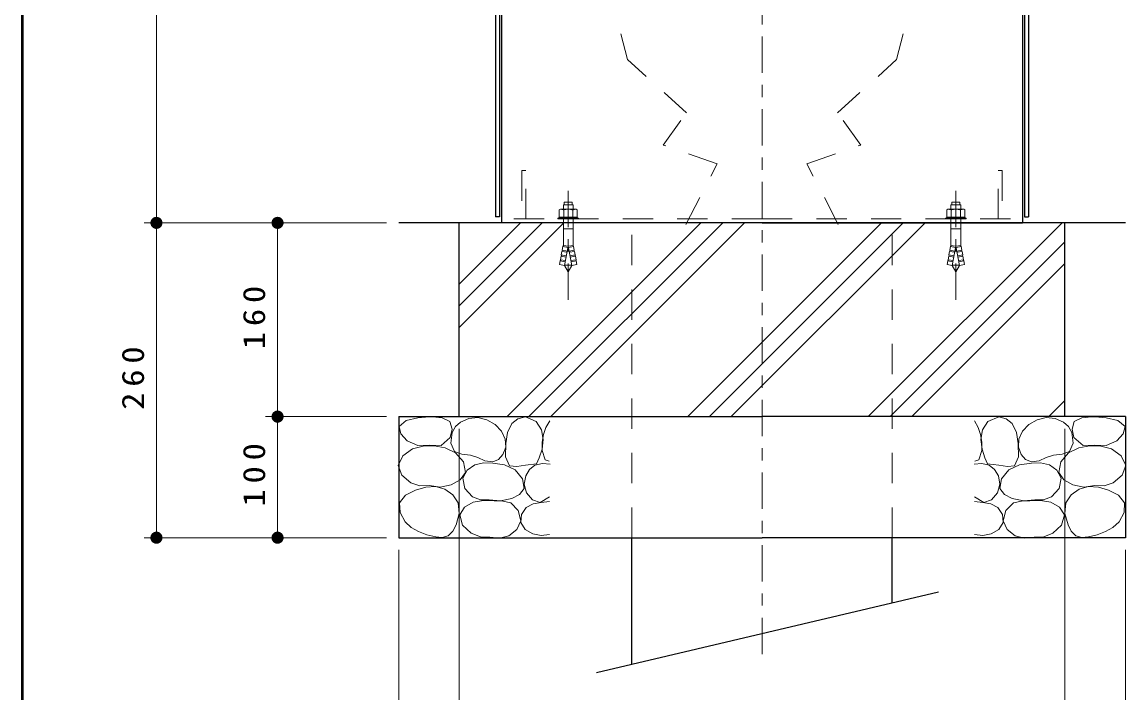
# Model space of a CAD drawing. Units: millimetres on the paper, scale 1:10. Extents: x -385 to 0, y -5 to 267.
# Drawn here: x -385 to -293.9, y 53.2 to 108.6 of the extents above; entities that cross this region are included whole.
import ezdxf

# ---------------------------------------------------------------- set-up
doc = ezdxf.new("R2010")
doc.units = ezdxf.units.MM
doc.linetypes.add('USER1', pattern=[4.5, 2.5, -2])
doc.linetypes.add('USER2', pattern=[6, 3, -1, 1, -1])
doc.layers.add('LY_1', color=7, linetype='Continuous', lineweight=13)
doc.styles.add('ＭＳ ゴシック', font='')
doc.styles.get('ＭＳ ゴシック').set_extended_font_data('MS Gothic')

# ---------------------------------------------------------------- blocks, each defined once
blk = doc.blocks.new('filled_dot')
at = {"color": 0, "linetype": 'Continuous', "lineweight": -2, "const_width": 1.25}
blk.add_lwpolyline([(-0.625, 0, 1), (0.625, 0, 1)], format="xyb", close=True, dxfattribs=at)

msp = doc.modelspace()

# ---------------------------------------------------------------- linework, layer by layer
at = {"layer": 'LY_1', "lineweight": 50}
msp.add_line((-385, 267), (-385, 0), dxfattribs=at)
at = {"layer": 'LY_1', "linetype": 'USER2'}
for p, q in [((-323.907, 56.395), (-323.907, 136.466)), ((-339.907, 85.653), (-339.907, 95.338)), ((-307.907, 85.653), (-307.907, 95.338))]:
    msp.add_line(p, q, dxfattribs=at)
at = {"layer": 'LY_1'}
for p, q in [((-373.907, 92.007), (-373.907, 133.757)), ((-354.907, 92.007), (-374.907, 92.007)), ((-373.907, 92.007), (-372.907, 92.007)), ((-373.907, 66.007), (-373.907, 92.007)), ((-363.907, 92.007), (-363.907, 76.007)), ((-348.907, 83.361), (-340.261, 92.007)), ((-348.907, 85.157), (-342.057, 92.007)), ((-348.907, 86.953), (-343.853, 92.007)), ((-344.947, 76.007), (-328.947, 92.007)), ((-343.151, 76.007), (-327.151, 92.007)), ((-341.355, 76.007), (-325.355, 92.007)), ((-330.042, 76.007), (-314.042, 92.007)), ((-328.245, 76.007), (-312.245, 92.007)), ((-326.449, 76.007), (-310.449, 92.007)), ((-315.136, 76.007), (-299.136, 92.007)), ((-313.34, 76.007), (-298.907, 90.44)), ((-311.544, 76.007), (-298.907, 88.644)), ((-300.23, 76.007), (-298.907, 77.33)), ((-354.907, 76.007), (-364.907, 76.007)), ((-363.907, 66.007), (-363.907, 76.007)), ((-353.907, 76.007), (-353.907, 66.007)), ((-353.907, 76.007), (-341.407, 76.007)), ((-293.907, 76.007), (-306.407, 76.007)), ((-293.907, 76.007), (-293.907, 66.007)), ((-348.907, 75.007), (-348.907, 47.1)), ((-298.907, 75.007), (-298.907, 47.1)), ((-354.907, 66.007), (-374.907, 66.007)), ((-353.907, 66.007), (-341.407, 66.007)), ((-293.907, 66.007), (-306.407, 66.007)), ((-353.907, 65.007), (-353.907, 38.072)), ((-293.907, 65.007), (-293.907, 38.072))]:
    msp.add_line(p, q, dxfattribs=at)
at = {"layer": 'LY_1', "color": 5, "lineweight": 25}
for p, q in [((-345.907, 129.927), (-345.907, 92.507)), ((-301.907, 129.927), (-301.907, 92.507)), ((-345.587, 126.007), (-345.587, 92.507)), ((-302.227, 126.007), (-302.227, 92.507)), ((-345.587, 92.507), (-345.907, 92.507)), ((-302.227, 92.507), (-301.907, 92.507)), ((-302.227, 92.507), (-301.907, 92.507)), ((-302.227, 92.507), (-301.907, 92.507))]:
    msp.add_line(p, q, dxfattribs=at)
at = {"layer": 'LY_1', "color": 3, "lineweight": 25}
for p, q in [((-345.407, 126.007), (-345.407, 92.007)), ((-302.407, 126.007), (-302.407, 92.007)), ((-323.907, 92.007), (-345.407, 92.007)), ((-323.907, 92.007), (-302.407, 92.007))]:
    msp.add_line(p, q, dxfattribs=at)
at = {"layer": 'LY_1', "color": 32, "linetype": 'USER1'}
for p, q in [((-338.907, 120.687), (-335.023, 105.487)), ((-308.907, 120.687), (-312.792, 105.487))]:
    msp.add_line(p, q, dxfattribs=at)
at = {"layer": 'LY_1', "linetype": 'USER1'}
for p, q in [((-343.407, 96.327), (-343.727, 96.327)), ((-343.727, 96.327), (-343.727, 92.327)), ((-343.407, 92.327), (-343.407, 96.327)), ((-304.407, 92.327), (-304.407, 96.327)), ((-304.407, 96.327), (-304.087, 96.327)), ((-304.087, 96.327), (-304.087, 92.327)), ((-340.557, 93.137), (-340.657, 93.079)), ((-340.657, 93.079), (-340.657, 92.487)), ((-339.258, 93.137), (-340.557, 93.137)), ((-340.307, 93.507), (-339.507, 93.507)), ((-340.307, 93.507), (-340.307, 93.132)), ((-340.282, 93.079), (-340.282, 92.487)), ((-340.24, 93.707), (-339.575, 93.707)), ((-340.24, 93.507), (-340.24, 93.707)), ((-339.575, 93.507), (-339.575, 93.707)), ((-339.532, 93.079), (-339.532, 92.487)), ((-339.507, 93.507), (-339.507, 93.132)), ((-339.258, 93.137), (-339.157, 93.079)), ((-339.157, 93.079), (-339.157, 92.487)), ((-308.557, 93.137), (-308.657, 93.079)), ((-308.657, 93.079), (-308.657, 92.487)), ((-307.258, 93.137), (-308.557, 93.137)), ((-308.307, 93.507), (-307.507, 93.507)), ((-308.307, 93.507), (-308.307, 93.132)), ((-308.282, 93.079), (-308.282, 92.487)), ((-308.24, 93.707), (-307.575, 93.707)), ((-308.24, 93.507), (-308.24, 93.707)), ((-307.575, 93.507), (-307.575, 93.707)), ((-307.532, 93.079), (-307.532, 92.487)), ((-307.507, 93.507), (-307.507, 93.132)), ((-307.258, 93.137), (-307.157, 93.079)), ((-307.157, 93.079), (-307.157, 92.487)), ((-343.727, 92.327), (-343.407, 92.327)), ((-339.057, 92.387), (-340.757, 92.387)), ((-340.757, 92.327), (-340.757, 92.387)), ((-339.057, 92.327), (-340.757, 92.327)), ((-340.707, 92.387), (-340.607, 92.487)), ((-339.157, 92.487), (-340.657, 92.487)), ((-340.307, 90.138), (-340.307, 92.322)), ((-339.507, 90.138), (-339.507, 92.322)), ((-339.107, 92.387), (-339.207, 92.487)), ((-339.057, 92.327), (-339.057, 92.387)), ((-307.057, 92.387), (-308.757, 92.387)), ((-308.757, 92.327), (-308.757, 92.387)), ((-307.057, 92.327), (-308.757, 92.327)), ((-308.707, 92.387), (-308.607, 92.487)), ((-307.157, 92.487), (-308.657, 92.487)), ((-308.307, 90.138), (-308.307, 92.322)), ((-307.507, 90.138), (-307.507, 92.322)), ((-307.107, 92.387), (-307.207, 92.487)), ((-307.057, 92.327), (-307.057, 92.387)), ((-304.087, 92.327), (-304.407, 92.327)), ((-340.307, 91.507), (-339.507, 91.507)), ((-334.657, 66.007), (-334.657, 92.007)), ((-313.157, 66.007), (-313.157, 92.007)), ((-308.307, 91.507), (-307.507, 91.507)), ((-340.497, 89.256), (-340.45, 89.349)), ((-340.479, 89.354), (-340.423, 89.65)), ((-340.479, 89.354), (-340.056, 89.285)), ((-340.423, 89.65), (-340.376, 89.743)), ((-340.423, 89.65), (-340.001, 89.58)), ((-340.404, 89.748), (-340.348, 90.043)), ((-340.404, 89.748), (-339.982, 89.679)), ((-340.348, 90.043), (-340.301, 90.137)), ((-340.348, 90.043), (-339.926, 89.974)), ((-340.307, 90.138), (-339.907, 90.072)), ((-340.205, 88.497), (-339.907, 90.072)), ((-339.507, 90.138), (-339.907, 90.072)), ((-339.61, 88.497), (-339.907, 90.072)), ((-339.467, 90.043), (-339.889, 89.974)), ((-339.411, 89.748), (-339.833, 89.679)), ((-339.392, 89.65), (-339.814, 89.58)), ((-339.336, 89.354), (-339.759, 89.285)), ((-339.467, 90.043), (-339.514, 90.137)), ((-339.411, 89.748), (-339.467, 90.043)), ((-339.392, 89.65), (-339.439, 89.743)), ((-339.336, 89.354), (-339.392, 89.65)), ((-339.318, 89.256), (-339.365, 89.349)), ((-308.497, 89.256), (-308.45, 89.349)), ((-308.479, 89.354), (-308.423, 89.65)), ((-308.479, 89.354), (-308.056, 89.285)), ((-308.423, 89.65), (-308.376, 89.743)), ((-308.423, 89.65), (-308.001, 89.58)), ((-308.404, 89.748), (-308.348, 90.043)), ((-308.404, 89.748), (-307.982, 89.679)), ((-308.348, 90.043), (-308.301, 90.137)), ((-308.348, 90.043), (-307.926, 89.974)), ((-308.307, 90.138), (-307.907, 90.072)), ((-308.205, 88.497), (-307.907, 90.072)), ((-307.507, 90.138), (-307.907, 90.072)), ((-307.61, 88.497), (-307.907, 90.072)), ((-307.467, 90.043), (-307.889, 89.974)), ((-307.411, 89.748), (-307.833, 89.679)), ((-307.392, 89.65), (-307.814, 89.58)), ((-307.336, 89.354), (-307.759, 89.285)), ((-307.467, 90.043), (-307.514, 90.137)), ((-307.411, 89.748), (-307.467, 90.043)), ((-307.392, 89.65), (-307.439, 89.743)), ((-307.336, 89.354), (-307.392, 89.65)), ((-307.318, 89.256), (-307.365, 89.349)), ((-340.627, 88.566), (-340.572, 88.862)), ((-340.627, 88.566), (-340.205, 88.497)), ((-340.572, 88.862), (-340.525, 88.956)), ((-340.572, 88.862), (-340.149, 88.792)), ((-340.553, 88.96), (-340.497, 89.256)), ((-340.553, 88.96), (-340.131, 88.891)), ((-340.497, 89.256), (-340.075, 89.186)), ((-340.205, 88.497), (-339.907, 87.976)), ((-340.203, 88.507), (-339.612, 88.507)), ((-339.61, 88.497), (-339.907, 87.976)), ((-339.318, 89.256), (-339.74, 89.186)), ((-339.262, 88.96), (-339.684, 88.891)), ((-339.243, 88.862), (-339.666, 88.792)), ((-339.187, 88.566), (-339.61, 88.497)), ((-339.262, 88.96), (-339.318, 89.256)), ((-339.243, 88.862), (-339.29, 88.956)), ((-339.187, 88.566), (-339.243, 88.862)), ((-308.627, 88.566), (-308.572, 88.862)), ((-308.627, 88.566), (-308.205, 88.497)), ((-308.572, 88.862), (-308.525, 88.956)), ((-308.572, 88.862), (-308.149, 88.792)), ((-308.553, 88.96), (-308.497, 89.256)), ((-308.553, 88.96), (-308.131, 88.891)), ((-308.497, 89.256), (-308.075, 89.186)), ((-308.205, 88.497), (-307.907, 87.976)), ((-308.203, 88.507), (-307.612, 88.507)), ((-307.61, 88.497), (-307.907, 87.976)), ((-307.318, 89.256), (-307.74, 89.186)), ((-307.262, 88.96), (-307.684, 88.891)), ((-307.243, 88.862), (-307.666, 88.792)), ((-307.187, 88.566), (-307.61, 88.497)), ((-307.262, 88.96), (-307.318, 89.256)), ((-307.243, 88.862), (-307.29, 88.956)), ((-307.187, 88.566), (-307.243, 88.862))]:
    msp.add_line(p, q, dxfattribs=at)
at = {"layer": 'LY_1', "color": 3, "linetype": 'USER1'}
for q in [(-345.407, 92.327), (-302.407, 92.327)]:
    msp.add_line((-323.907, 92.327), q, dxfattribs=at)
at = {"layer": 'LY_1', "lineweight": 25}
for p, q in [((-293.907, 92.007), (-353.907, 92.007)), ((-348.907, 76.007), (-348.907, 92.007)), ((-298.907, 76.007), (-298.907, 92.007)), ((-353.907, 76.007), (-353.907, 66.007)), ((-353.907, 76.007), (-323.907, 76.007)), ((-293.907, 76.007), (-323.907, 76.007)), ((-293.907, 76.007), (-293.907, 66.007)), ((-353.907, 66.007), (-323.907, 66.007)), ((-334.657, 55.565), (-334.657, 66.007)), ((-293.907, 66.007), (-323.907, 66.007)), ((-313.157, 60.634), (-313.157, 66.007)), ((-337.575, 54.877), (-309.345, 61.533))]:
    msp.add_line(p, q, dxfattribs=at)
at = {"layer": 'LY_1', "color": 32, "linetype": 'USER1'}
for points in [[(-330.206, 91.88), (-327.603, 96.892), (-332.064, 98.429), (-330.131, 101.105), (-335.023, 105.487)], [(-317.609, 91.88), (-320.212, 96.892), (-315.751, 98.429), (-317.684, 101.105), (-312.792, 105.487)]]:
    msp.add_lwpolyline(points, dxfattribs=at)
at = {"layer": 'LY_1'}
for points in [[(-351.374, 73.658), (-352.312, 73.634), (-353.207, 74.005), (-353.729, 74.582), (-353.877, 75.194), (-353.288, 75.688), (-352.315, 75.913), (-351.7, 75.975), (-351.101, 75.987), (-350.31, 75.92), (-349.689, 75.591), (-349.502, 74.972), (-349.664, 74.277), (-350.407, 73.633)], [(-346.79, 72.345), (-347.364, 72.619), (-347.979, 72.815), (-348.694, 72.899), (-349.292, 73.113), (-349.605, 73.82), (-349.491, 74.699), (-349.206, 75.181), (-348.797, 75.541), (-348.108, 75.856), (-347.36, 75.938), (-346.617, 75.751), (-345.947, 75.343), (-345.423, 74.809), (-345.105, 74.153), (-345.072, 73.493), (-345.303, 72.865), (-345.669, 72.476), (-346.146, 72.27)], [(-342.528, 72.097), (-343.445, 71.998), (-344.163, 71.884), (-344.758, 71.948), (-345.091, 72.681), (-345.055, 73.782), (-344.925, 74.706), (-344.56, 75.442), (-344.06, 75.83), (-343.445, 75.987), (-342.553, 75.615), (-342.12, 74.927), (-341.983, 74.104), (-342.07, 73.329), (-342.305, 72.592)], [(-305.287, 72.097), (-304.37, 71.998), (-303.652, 71.884), (-303.057, 71.948), (-302.724, 72.681), (-302.76, 73.782), (-302.89, 74.706), (-303.255, 75.442), (-303.755, 75.83), (-304.37, 75.987), (-305.262, 75.615), (-305.695, 74.927), (-305.832, 74.104), (-305.744, 73.329), (-305.51, 72.592)], [(-301.025, 72.345), (-300.451, 72.619), (-299.836, 72.815), (-299.121, 72.899), (-298.523, 73.113), (-298.21, 73.82), (-298.324, 74.699), (-298.609, 75.181), (-299.018, 75.541), (-299.707, 75.856), (-300.455, 75.938), (-301.198, 75.751), (-301.868, 75.343), (-302.392, 74.809), (-302.71, 74.153), (-302.743, 73.493), (-302.512, 72.865), (-302.146, 72.476), (-301.669, 72.27)], [(-296.441, 73.658), (-295.503, 73.634), (-294.607, 74.005), (-294.086, 74.582), (-293.938, 75.194), (-294.527, 75.688), (-295.5, 75.913), (-296.114, 75.975), (-296.714, 75.987), (-297.505, 75.92), (-298.126, 75.591), (-298.313, 74.972), (-298.151, 74.277), (-297.407, 73.633)], [(-351.374, 70.313), (-352.15, 70.3), (-352.91, 70.536), (-353.65, 71.158), (-353.951, 71.973), (-353.567, 72.763), (-352.761, 73.336), (-351.875, 73.579), (-350.977, 73.584), (-350.065, 73.433), (-349.218, 73.014), (-348.568, 72.264), (-348.4, 71.403), (-348.826, 70.78), (-349.565, 70.362), (-350.481, 70.192)], [(-296.441, 70.313), (-295.665, 70.3), (-294.905, 70.536), (-294.165, 71.158), (-293.864, 71.973), (-294.248, 72.763), (-295.053, 73.336), (-295.94, 73.579), (-296.838, 73.584), (-297.75, 73.433), (-298.597, 73.014), (-299.246, 72.264), (-299.415, 71.403), (-298.989, 70.78), (-298.25, 70.362), (-297.334, 70.192)], [(-346.443, 69.123), (-347.143, 69.132), (-347.806, 69.371), (-348.435, 70.058), (-348.599, 70.932), (-348.255, 71.581), (-347.632, 72.023), (-346.902, 72.188), (-346.146, 72.171), (-345.177, 72.032), (-344.287, 71.601), (-343.675, 70.872), (-343.544, 70.065), (-343.93, 69.579), (-344.56, 69.247), (-345.513, 69.039)], [(-301.372, 69.123), (-300.672, 69.132), (-300.009, 69.371), (-299.38, 70.058), (-299.216, 70.932), (-299.56, 71.581), (-300.183, 72.023), (-300.913, 72.188), (-301.669, 72.171), (-302.637, 72.032), (-303.528, 71.601), (-304.14, 70.872), (-304.271, 70.065), (-303.885, 69.579), (-303.255, 69.247), (-302.302, 69.039)], [(-350.853, 66.076), (-351.574, 66.249), (-352.266, 66.522), (-352.865, 66.851), (-353.381, 67.315), (-353.796, 68.079), (-353.827, 68.876), (-353.33, 69.512), (-352.514, 69.941), (-351.678, 70.183), (-350.859, 70.225), (-350.085, 70.015), (-349.429, 69.552), (-348.995, 68.9), (-348.909, 68.002), (-349.169, 67.067), (-349.43, 66.549), (-349.813, 66.175), (-350.316, 66.036)], [(-296.961, 66.076), (-296.241, 66.249), (-295.549, 66.522), (-294.95, 66.851), (-294.434, 67.315), (-294.019, 68.079), (-293.988, 68.876), (-294.485, 69.512), (-295.301, 69.941), (-296.137, 70.183), (-296.956, 70.225), (-297.73, 70.015), (-298.386, 69.552), (-298.82, 68.9), (-298.906, 68.002), (-298.646, 67.067), (-298.385, 66.549), (-298.002, 66.175), (-297.499, 66.036)], [(-346.369, 66.05), (-347.163, 66.081), (-347.93, 66.372), (-348.642, 67.049), (-348.871, 67.884), (-348.475, 68.527), (-347.756, 68.949), (-346.895, 69.078), (-346.022, 69.048), (-345.318, 69.037), (-344.659, 68.875), (-344.029, 68.26), (-343.816, 67.413), (-344.142, 66.682), (-344.807, 66.174), (-345.583, 65.981)], [(-301.446, 66.05), (-300.652, 66.081), (-299.885, 66.372), (-299.173, 67.049), (-298.944, 67.884), (-299.34, 68.527), (-300.059, 68.949), (-300.92, 69.078), (-301.793, 69.048), (-302.497, 69.037), (-303.156, 68.875), (-303.786, 68.26), (-303.999, 67.413), (-303.673, 66.682), (-303.007, 66.174), (-302.232, 65.981)]]:
    msp.add_lwpolyline(points, close=True, dxfattribs=at)
for points in [[(-341.438, 75.665), (-341.747, 75.114), (-341.958, 74.525), (-342.056, 73.892), (-342.057, 73.212), (-341.809, 72.444), (-341.487, 72.32)], [(-306.377, 75.665), (-306.068, 75.114), (-305.857, 74.525), (-305.759, 73.892), (-305.758, 73.212), (-306.006, 72.444), (-306.328, 72.32)], [(-341.462, 69.396), (-342.23, 68.925), (-342.864, 69.14), (-343.346, 69.718), (-343.54, 70.427), (-343.42, 71.13), (-343.112, 71.639), (-342.652, 71.998), (-342.042, 72.141), (-341.413, 72.072)], [(-306.353, 69.396), (-305.584, 68.925), (-304.951, 69.14), (-304.469, 69.718), (-304.275, 70.427), (-304.395, 71.13), (-304.703, 71.639), (-305.163, 71.998), (-305.773, 72.141), (-306.402, 72.072)], [(-341.462, 66.274), (-342.139, 66.195), (-342.825, 66.323), (-343.452, 66.691), (-343.816, 67.265), (-343.757, 67.934), (-343.37, 68.504), (-342.79, 68.8), (-342.131, 68.925), (-341.462, 69)], [(-306.353, 66.274), (-305.676, 66.195), (-304.99, 66.323), (-304.363, 66.691), (-303.999, 67.265), (-304.058, 67.934), (-304.445, 68.504), (-305.025, 68.8), (-305.684, 68.925), (-306.353, 69)]]:
    msp.add_lwpolyline(points, dxfattribs=at)
at = {"layer": 'LY_1', "linetype": 'USER1'}
for centre, radius, start, end in [((-340.557, 92.459), 0.678, 66.13559, 90), ((-339.907, 91.896), 1.241, 72.41246, 107.58754), ((-339.258, 92.459), 0.678, 90, 113.86441), ((-308.557, 92.459), 0.678, 66.13559, 90), ((-307.907, 91.896), 1.241, 72.41246, 107.58754), ((-307.258, 92.459), 0.678, 90, 113.86441)]:
    msp.add_arc(centre, radius, start, end, dxfattribs=at)

# ---------------------------------------------------------------- block references
at = {"layer": 'LY_1', "xscale": 0.4, "yscale": 0.4}
for p, rotation in [((-373.907, 92.007), 90), ((-373.907, 92.007), 270), ((-363.907, 92.007), 270), ((-363.907, 76.007), 270), ((-363.907, 76.007), 90), ((-373.907, 66.007), 90), ((-363.907, 66.007), 90)]:
    msp.add_blockref('filled_dot', p, dxfattribs=dict(at, rotation=rotation))

# ---------------------------------------------------------------- texts
at = {"layer": 'LY_1', "char_height": 1.833, "attachment_point": 8, "rotation": 90, "style": 'ＭＳ ゴシック'}
for s, insert in [('\\T1.33;\\W1.15;160', (-364.907, 84.429)), ('\\T1.33;\\W1.15;260', (-374.907, 79.423)), ('\\T1.33;\\W1.15;100', (-364.907, 71.436))]:
    msp.add_mtext(s, dxfattribs=dict(at, insert=insert))

doc.saveas('drawing.dxf')
